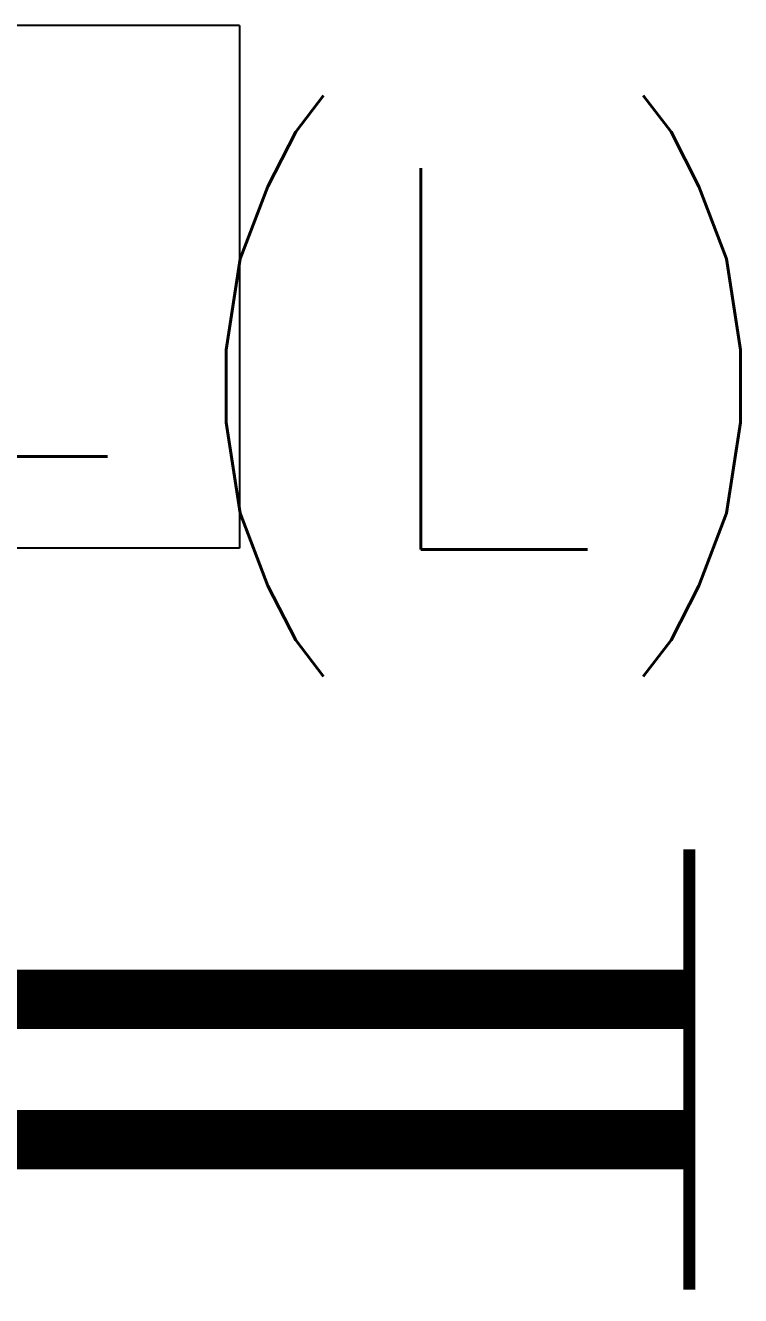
# Model space of a CAD drawing. Header units: inches. Extents: x 16928 to 514628, y -1471 to 241387.
# Drawn here: x 68090 to 68746, y 29708 to 30874 of the extents above; entities that cross this region are included whole.
import ezdxf
from ezdxf.enums import TextEntityAlignment as Align

# ---------------------------------------------------------------- set-up
doc = ezdxf.new("R2010")
doc.units = ezdxf.units.IN
doc.header["$MEASUREMENT"] = 0
for name, color, linetype in [('dxt_text', 4, 'Continuous'), ('ELECT', 6, 'Continuous'), ('FITTING', 8, 'Continuous')]:
    doc.layers.add(name, color=color, linetype=linetype)
doc.layers.add('t3', color=8, linetype='Continuous', lineweight=25)
doc.styles.add('LAILA', font='romans.shx', dxfattribs={"width": 0.85})
doc.styles.add('ROMANS', font='ROMANS', dxfattribs={"width": 0.7})

# ---------------------------------------------------------------- blocks, each defined once
blk = doc.blocks.new('1 X 8W EL')
at = {"layer": 'ELECT', "color": 6}
for p, q in [((-240, 240), (-240, -240)), ((240, 240), (-240, 240)), ((240, 240), (240, -240)), ((240, -240), (-240, -240))]:
    blk.add_line(p, q, dxfattribs=at)
at = {"layer": 'ELECT', "color": 6, "style": 'ROMANS', "width": 0.7}
blk.add_text('EL', height=300, dxfattribs=at).set_placement((-196.2, -155.6))
blk = doc.blocks.new('YBC 2X36')
at = {"layer": 'FITTING', "color": 3}
for points, const_width in [([(-610, 200.9), (-610, -74.3)], 10.9), ([(610, 200.9), (610, -84.2)], 10.9), ([(-610, 63.3), (610, 63.3)], 54.6), ([(-610, 72.1), (-610, -203.2)], 10.9), ([(610, 72.1), (610, -203.2)], 10.9), ([(-610, -65.5), (610, -65.5)], 54.6)]:
    blk.add_lwpolyline(points, dxfattribs=dict(at, const_width=const_width))

msp = doc.modelspace()

# ---------------------------------------------------------------- block references
at = {"layer": 'dxt_text'}
for name, p in [('1 X 8W EL', (68046.3, 30634.1)), ('YBC 2X36', (68088.8, 29916.7))]:
    msp.add_blockref(name, p, dxfattribs=at)

# ---------------------------------------------------------------- texts
at = {"layer": 't3', "style": 'LAILA', "width": 0.85}
msp.add_text('SURAU (L)', height=350, dxfattribs=at).set_placement((66705.8, 30743), align=Align.TOP_LEFT)

doc.saveas('drawing.dxf')
